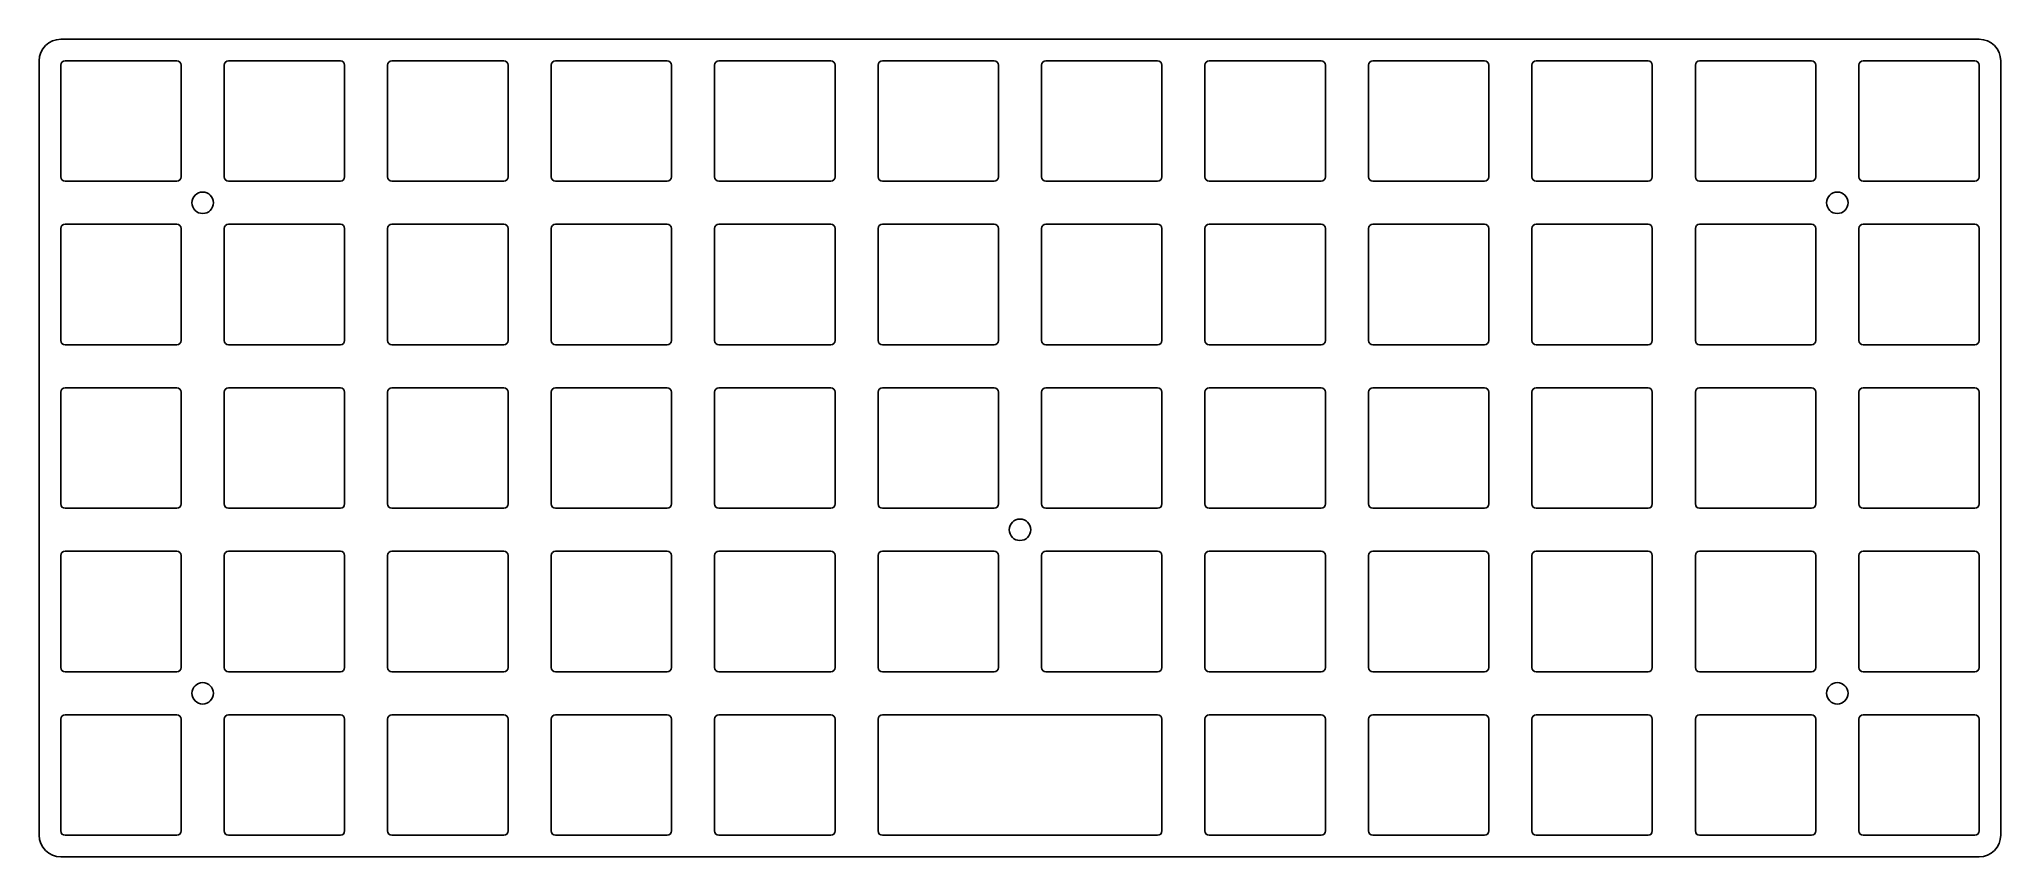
# Model space of a CAD drawing. Extents: x -45 to 183, y -271 to -176.
import ezdxf

# ---------------------------------------------------------------- set-up
doc = ezdxf.new("R2010")
doc.units = 0
doc.header["$MEASUREMENT"] = 0
doc.layers.add('MODELSKETCH_VISIBLE', color=7, linetype='CONTINUOUS')

msp = doc.modelspace()

# ---------------------------------------------------------------- linework, layer by layer
at = {"layer": 'MODELSKETCH_VISIBLE'}
for p, q in [((-42.81, -176.47), (180.19, -176.47)), ((-45.31, -178.97), (-45.31, -268.97)), ((-42.81, -179.47), (-42.81, -192.47)), ((-42.31, -178.97), (-29.31, -178.97)), ((-28.81, -179.47), (-28.81, -192.47)), ((-23.81, -179.47), (-23.81, -192.47)), ((-23.31, -178.97), (-10.31, -178.97)), ((-9.81, -179.47), (-9.81, -192.47)), ((-4.81, -179.47), (-4.81, -192.47)), ((-4.31, -178.97), (8.69, -178.97)), ((9.19, -179.47), (9.19, -192.47)), ((14.19, -179.47), (14.19, -192.47)), ((14.69, -178.97), (27.69, -178.97)), ((28.19, -179.47), (28.19, -192.47)), ((33.19, -179.47), (33.19, -192.47)), ((33.69, -178.97), (46.69, -178.97)), ((47.19, -179.47), (47.19, -192.47)), ((52.19, -179.47), (52.19, -192.47)), ((52.69, -178.97), (65.69, -178.97)), ((66.19, -179.47), (66.19, -192.47)), ((71.19, -179.47), (71.19, -192.47)), ((71.69, -178.97), (84.69, -178.97)), ((85.19, -179.47), (85.19, -192.47)), ((90.19, -179.47), (90.19, -192.47)), ((90.69, -178.97), (103.69, -178.97)), ((104.19, -179.47), (104.19, -192.47)), ((109.19, -179.47), (109.19, -192.47)), ((109.69, -178.97), (122.69, -178.97)), ((123.19, -179.47), (123.19, -192.47)), ((128.19, -179.47), (128.19, -192.47)), ((128.69, -178.97), (141.69, -178.97)), ((142.19, -179.47), (142.19, -192.47)), ((147.19, -179.47), (147.19, -192.47)), ((147.69, -178.97), (160.69, -178.97)), ((161.19, -179.47), (161.19, -192.47)), ((166.19, -179.47), (166.19, -192.47)), ((166.69, -178.97), (179.69, -178.97)), ((180.19, -179.47), (180.19, -192.47)), ((182.69, -178.97), (182.69, -268.97)), ((-42.31, -192.97), (-29.31, -192.97)), ((-23.31, -192.97), (-10.31, -192.97)), ((-4.31, -192.97), (8.69, -192.97)), ((14.69, -192.97), (27.69, -192.97)), ((33.69, -192.97), (46.69, -192.97)), ((52.69, -192.97), (65.69, -192.97)), ((71.69, -192.97), (84.69, -192.97)), ((90.69, -192.97), (103.69, -192.97)), ((109.69, -192.97), (122.69, -192.97)), ((128.69, -192.97), (141.69, -192.97)), ((147.69, -192.97), (160.69, -192.97)), ((166.69, -192.97), (179.69, -192.97)), ((-42.31, -197.97), (-29.31, -197.97)), ((-23.31, -197.97), (-10.31, -197.97)), ((-4.31, -197.97), (8.69, -197.97)), ((14.69, -197.97), (27.69, -197.97)), ((33.69, -197.97), (46.69, -197.97)), ((52.69, -197.97), (65.69, -197.97)), ((71.69, -197.97), (84.69, -197.97)), ((90.69, -197.97), (103.69, -197.97)), ((109.69, -197.97), (122.69, -197.97)), ((128.69, -197.97), (141.69, -197.97)), ((147.69, -197.97), (160.69, -197.97)), ((166.69, -197.97), (179.69, -197.97)), ((-42.81, -198.47), (-42.81, -211.47)), ((-28.81, -198.47), (-28.81, -211.47)), ((-23.81, -198.47), (-23.81, -211.47)), ((-9.81, -198.47), (-9.81, -211.47)), ((-4.81, -198.47), (-4.81, -211.47)), ((9.19, -198.47), (9.19, -211.47)), ((14.19, -198.47), (14.19, -211.47)), ((28.19, -198.47), (28.19, -211.47)), ((33.19, -198.47), (33.19, -211.47)), ((47.19, -198.47), (47.19, -211.47)), ((52.19, -198.47), (52.19, -211.47)), ((66.19, -198.47), (66.19, -211.47)), ((71.19, -198.47), (71.19, -211.47)), ((85.19, -198.47), (85.19, -211.47)), ((90.19, -198.47), (90.19, -211.47)), ((104.19, -198.47), (104.19, -211.47)), ((109.19, -198.47), (109.19, -211.47)), ((123.19, -198.47), (123.19, -211.47)), ((128.19, -198.47), (128.19, -211.47)), ((142.19, -198.47), (142.19, -211.47)), ((147.19, -198.47), (147.19, -211.47)), ((161.19, -198.47), (161.19, -211.47)), ((166.19, -198.47), (166.19, -211.47)), ((180.19, -198.47), (180.19, -211.47)), ((-42.31, -211.97), (-29.31, -211.97)), ((-23.31, -211.97), (-10.31, -211.97)), ((-4.31, -211.97), (8.69, -211.97)), ((14.69, -211.97), (27.69, -211.97)), ((33.69, -211.97), (46.69, -211.97)), ((52.69, -211.97), (65.69, -211.97)), ((71.69, -211.97), (84.69, -211.97)), ((90.69, -211.97), (103.69, -211.97)), ((109.69, -211.97), (122.69, -211.97)), ((128.69, -211.97), (141.69, -211.97)), ((147.69, -211.97), (160.69, -211.97)), ((166.69, -211.97), (179.69, -211.97)), ((-42.81, -217.47), (-42.81, -230.47)), ((-42.31, -216.97), (-29.31, -216.97)), ((-28.81, -217.47), (-28.81, -230.47)), ((-23.81, -217.47), (-23.81, -230.47)), ((-23.31, -216.97), (-10.31, -216.97)), ((-9.81, -217.47), (-9.81, -230.47)), ((-4.81, -217.47), (-4.81, -230.47)), ((-4.31, -216.97), (8.69, -216.97)), ((9.19, -217.47), (9.19, -230.47)), ((14.19, -217.47), (14.19, -230.47)), ((14.69, -216.97), (27.69, -216.97)), ((28.19, -217.47), (28.19, -230.47)), ((33.19, -217.47), (33.19, -230.47)), ((33.69, -216.97), (46.69, -216.97)), ((47.19, -217.47), (47.19, -230.47)), ((52.19, -217.47), (52.19, -230.47)), ((52.69, -216.97), (65.69, -216.97)), ((66.19, -217.47), (66.19, -230.47)), ((71.19, -217.47), (71.19, -230.47)), ((71.69, -216.97), (84.69, -216.97)), ((85.19, -217.47), (85.19, -230.47)), ((90.19, -217.47), (90.19, -230.47)), ((90.69, -216.97), (103.69, -216.97)), ((104.19, -217.47), (104.19, -230.47)), ((109.19, -217.47), (109.19, -230.47)), ((109.69, -216.97), (122.69, -216.97)), ((123.19, -217.47), (123.19, -230.47)), ((128.19, -217.47), (128.19, -230.47)), ((128.69, -216.97), (141.69, -216.97)), ((142.19, -217.47), (142.19, -230.47)), ((147.19, -217.47), (147.19, -230.47)), ((147.69, -216.97), (160.69, -216.97)), ((161.19, -217.47), (161.19, -230.47)), ((166.19, -217.47), (166.19, -230.47)), ((166.69, -216.97), (179.69, -216.97)), ((180.19, -217.47), (180.19, -230.47)), ((-42.31, -230.97), (-29.31, -230.97)), ((-23.31, -230.97), (-10.31, -230.97)), ((-4.31, -230.97), (8.69, -230.97)), ((14.69, -230.97), (27.69, -230.97)), ((33.69, -230.97), (46.69, -230.97)), ((52.69, -230.97), (65.69, -230.97)), ((71.69, -230.97), (84.69, -230.97)), ((90.69, -230.97), (103.69, -230.97)), ((109.69, -230.97), (122.69, -230.97)), ((128.69, -230.97), (141.69, -230.97)), ((147.69, -230.97), (160.69, -230.97)), ((166.69, -230.97), (179.69, -230.97)), ((-42.81, -236.47), (-42.81, -249.47)), ((-42.31, -235.97), (-29.31, -235.97)), ((-28.81, -236.47), (-28.81, -249.47)), ((-23.81, -236.47), (-23.81, -249.47)), ((-23.31, -235.97), (-10.31, -235.97)), ((-9.81, -236.47), (-9.81, -249.47)), ((-4.81, -236.47), (-4.81, -249.47)), ((-4.31, -235.97), (8.69, -235.97)), ((9.19, -236.47), (9.19, -249.47)), ((14.19, -236.47), (14.19, -249.47)), ((14.69, -235.97), (27.69, -235.97)), ((28.19, -236.47), (28.19, -249.47)), ((33.19, -236.47), (33.19, -249.47)), ((33.69, -235.97), (46.69, -235.97)), ((47.19, -236.47), (47.19, -249.47)), ((52.19, -236.47), (52.19, -249.47)), ((52.69, -235.97), (65.69, -235.97)), ((66.19, -236.47), (66.19, -249.47)), ((71.19, -236.47), (71.19, -249.47)), ((71.69, -235.97), (84.69, -235.97)), ((85.19, -236.47), (85.19, -249.47)), ((90.19, -236.47), (90.19, -249.47)), ((90.69, -235.97), (103.69, -235.97)), ((104.19, -236.47), (104.19, -249.47)), ((109.19, -236.47), (109.19, -249.47)), ((109.69, -235.97), (122.69, -235.97)), ((123.19, -236.47), (123.19, -249.47)), ((128.19, -236.47), (128.19, -249.47)), ((128.69, -235.97), (141.69, -235.97)), ((142.19, -236.47), (142.19, -249.47)), ((147.19, -236.47), (147.19, -249.47)), ((147.69, -235.97), (160.69, -235.97)), ((161.19, -236.47), (161.19, -249.47)), ((166.19, -236.47), (166.19, -249.47)), ((166.69, -235.97), (179.69, -235.97)), ((180.19, -236.47), (180.19, -249.47)), ((-42.31, -249.97), (-29.31, -249.97)), ((-23.31, -249.97), (-10.31, -249.97)), ((-4.31, -249.97), (8.69, -249.97)), ((14.69, -249.97), (27.69, -249.97)), ((33.69, -249.97), (46.69, -249.97)), ((52.69, -249.97), (65.69, -249.97)), ((71.69, -249.97), (84.69, -249.97)), ((90.69, -249.97), (103.69, -249.97)), ((109.69, -249.97), (122.69, -249.97)), ((128.69, -249.97), (141.69, -249.97)), ((147.69, -249.97), (160.69, -249.97)), ((166.69, -249.97), (179.69, -249.97)), ((-42.31, -254.97), (-29.31, -254.97)), ((-23.31, -254.97), (-10.31, -254.97)), ((-4.31, -254.97), (8.69, -254.97)), ((14.69, -254.97), (27.69, -254.97)), ((33.69, -254.97), (46.69, -254.97)), ((52.69, -254.97), (84.69, -254.97)), ((90.69, -254.97), (103.69, -254.97)), ((109.69, -254.97), (122.69, -254.97)), ((128.69, -254.97), (141.69, -254.97)), ((147.69, -254.97), (160.69, -254.97)), ((166.69, -254.97), (179.69, -254.97)), ((-42.81, -255.47), (-42.81, -268.47)), ((-28.81, -255.47), (-28.81, -268.47)), ((-23.81, -255.47), (-23.81, -268.47)), ((-9.81, -255.47), (-9.81, -268.47)), ((-4.81, -255.47), (-4.81, -268.47)), ((9.19, -255.47), (9.19, -268.47)), ((14.19, -255.47), (14.19, -268.47)), ((28.19, -255.47), (28.19, -268.47)), ((33.19, -255.47), (33.19, -268.47)), ((47.19, -255.47), (47.19, -268.47)), ((52.19, -255.47), (52.19, -268.47)), ((85.19, -255.47), (85.19, -268.47)), ((90.19, -255.47), (90.19, -268.47)), ((104.19, -255.47), (104.19, -268.47)), ((109.19, -255.47), (109.19, -268.47)), ((123.19, -255.47), (123.19, -268.47)), ((128.19, -255.47), (128.19, -268.47)), ((142.19, -255.47), (142.19, -268.47)), ((147.19, -255.47), (147.19, -268.47)), ((161.19, -255.47), (161.19, -268.47)), ((166.19, -255.47), (166.19, -268.47)), ((180.19, -255.47), (180.19, -268.47)), ((-42.31, -268.97), (-29.31, -268.97)), ((-23.31, -268.97), (-10.31, -268.97)), ((-4.31, -268.97), (8.69, -268.97)), ((14.69, -268.97), (27.69, -268.97)), ((33.69, -268.97), (46.69, -268.97)), ((84.69, -268.97), (52.69, -268.97)), ((90.69, -268.97), (103.69, -268.97)), ((109.69, -268.97), (122.69, -268.97)), ((128.69, -268.97), (141.69, -268.97)), ((147.69, -268.97), (160.69, -268.97)), ((166.69, -268.97), (179.69, -268.97)), ((-42.81, -271.47), (180.19, -271.47))]:
    msp.add_line(p, q, dxfattribs=at)
for centre in [(-26.31, -195.47), (163.69, -195.47), (68.69, -233.47), (-26.31, -252.47), (163.69, -252.47)]:
    msp.add_circle(centre, 1.25, dxfattribs=at)
for centre, radius, start, end in [((-42.81, -178.97), 2.5, 90, 180), ((180.19, -178.97), 2.5, 0, 90), ((-42.31, -179.47), 0.5, 90, 180), ((-29.31, -179.47), 0.5, 0, 90), ((-23.31, -179.47), 0.5, 90, 180), ((-10.31, -179.47), 0.5, 0, 90), ((-4.31, -179.47), 0.5, 90, 180), ((8.69, -179.47), 0.5, 0, 90), ((14.69, -179.47), 0.5, 90, 180), ((27.69, -179.47), 0.5, 0, 90), ((33.69, -179.47), 0.5, 90, 180), ((46.69, -179.47), 0.5, 0, 90), ((52.69, -179.47), 0.5, 90, 180), ((65.69, -179.47), 0.5, 0, 90), ((71.69, -179.47), 0.5, 90, 180), ((84.69, -179.47), 0.5, 0, 90), ((90.69, -179.47), 0.5, 90, 180), ((103.69, -179.47), 0.5, 0, 90), ((109.69, -179.47), 0.5, 90, 180), ((122.69, -179.47), 0.5, 0, 90), ((128.69, -179.47), 0.5, 90, 180), ((141.69, -179.47), 0.5, 0, 90), ((147.69, -179.47), 0.5, 90, 180), ((160.69, -179.47), 0.5, 0, 90), ((166.69, -179.47), 0.5, 90, 180), ((179.69, -179.47), 0.5, 0, 90), ((-42.31, -192.47), 0.5, 180, 270), ((-29.31, -192.47), 0.5, 270, 0), ((-23.31, -192.47), 0.5, 180, 270), ((-10.31, -192.47), 0.5, 270, 0), ((-4.31, -192.47), 0.5, 180, 270), ((8.69, -192.47), 0.5, 270, 0), ((14.69, -192.47), 0.5, 180, 270), ((27.69, -192.47), 0.5, 270, 0), ((33.69, -192.47), 0.5, 180, 270), ((46.69, -192.47), 0.5, 270, 0), ((52.69, -192.47), 0.5, 180, 270), ((65.69, -192.47), 0.5, 270, 0), ((71.69, -192.47), 0.5, 180, 270), ((84.69, -192.47), 0.5, 270, 0), ((90.69, -192.47), 0.5, 180, 270), ((103.69, -192.47), 0.5, 270, 0), ((109.69, -192.47), 0.5, 180, 270), ((122.69, -192.47), 0.5, 270, 0), ((128.69, -192.47), 0.5, 180, 270), ((141.69, -192.47), 0.5, 270, 0), ((147.69, -192.47), 0.5, 180, 270), ((160.69, -192.47), 0.5, 270, 0), ((166.69, -192.47), 0.5, 180, 270), ((179.69, -192.47), 0.5, 270, 0), ((-42.31, -198.47), 0.5, 90, 180), ((-29.31, -198.47), 0.5, 0, 90), ((-23.31, -198.47), 0.5, 90, 180), ((-10.31, -198.47), 0.5, 0, 90), ((-4.31, -198.47), 0.5, 90, 180), ((8.69, -198.47), 0.5, 0, 90), ((14.69, -198.47), 0.5, 90, 180), ((27.69, -198.47), 0.5, 0, 90), ((33.69, -198.47), 0.5, 90, 180), ((46.69, -198.47), 0.5, 0, 90), ((52.69, -198.47), 0.5, 90, 180), ((65.69, -198.47), 0.5, 0, 90), ((71.69, -198.47), 0.5, 90, 180), ((84.69, -198.47), 0.5, 0, 90), ((90.69, -198.47), 0.5, 90, 180), ((103.69, -198.47), 0.5, 0, 90), ((109.69, -198.47), 0.5, 90, 180), ((122.69, -198.47), 0.5, 0, 90), ((128.69, -198.47), 0.5, 90, 180), ((141.69, -198.47), 0.5, 0, 90), ((147.69, -198.47), 0.5, 90, 180), ((160.69, -198.47), 0.5, 0, 90), ((166.69, -198.47), 0.5, 90, 180), ((179.69, -198.47), 0.5, 0, 90), ((-42.31, -211.47), 0.5, 180, 270), ((-29.31, -211.47), 0.5, 270, 0), ((-23.31, -211.47), 0.5, 180, 270), ((-10.31, -211.47), 0.5, 270, 0), ((-4.31, -211.47), 0.5, 180, 270), ((8.69, -211.47), 0.5, 270, 0), ((14.69, -211.47), 0.5, 180, 270), ((27.69, -211.47), 0.5, 270, 0), ((33.69, -211.47), 0.5, 180, 270), ((46.69, -211.47), 0.5, 270, 0), ((52.69, -211.47), 0.5, 180, 270), ((65.69, -211.47), 0.5, 270, 0), ((71.69, -211.47), 0.5, 180, 270), ((84.69, -211.47), 0.5, 270, 0), ((90.69, -211.47), 0.5, 180, 270), ((103.69, -211.47), 0.5, 270, 0), ((109.69, -211.47), 0.5, 180, 270), ((122.69, -211.47), 0.5, 270, 0), ((128.69, -211.47), 0.5, 180, 270), ((141.69, -211.47), 0.5, 270, 0), ((147.69, -211.47), 0.5, 180, 270), ((160.69, -211.47), 0.5, 270, 0), ((166.69, -211.47), 0.5, 180, 270), ((179.69, -211.47), 0.5, 270, 0), ((-42.31, -217.47), 0.5, 90, 180), ((-29.31, -217.47), 0.5, 0, 90), ((-23.31, -217.47), 0.5, 90, 180), ((-10.31, -217.47), 0.5, 0, 90), ((-4.31, -217.47), 0.5, 90, 180), ((8.69, -217.47), 0.5, 0, 90), ((14.69, -217.47), 0.5, 90, 180), ((27.69, -217.47), 0.5, 0, 90), ((33.69, -217.47), 0.5, 90, 180), ((46.69, -217.47), 0.5, 0, 90), ((52.69, -217.47), 0.5, 90, 180), ((65.69, -217.47), 0.5, 0, 90), ((71.69, -217.47), 0.5, 90, 180), ((84.69, -217.47), 0.5, 0, 90), ((90.69, -217.47), 0.5, 90, 180), ((103.69, -217.47), 0.5, 0, 90), ((109.69, -217.47), 0.5, 90, 180), ((122.69, -217.47), 0.5, 0, 90), ((128.69, -217.47), 0.5, 90, 180), ((141.69, -217.47), 0.5, 0, 90), ((147.69, -217.47), 0.5, 90, 180), ((160.69, -217.47), 0.5, 0, 90), ((166.69, -217.47), 0.5, 90, 180), ((179.69, -217.47), 0.5, 0, 90), ((-42.31, -230.47), 0.5, 180, 270), ((-29.31, -230.47), 0.5, 270, 0), ((-23.31, -230.47), 0.5, 180, 270), ((-10.31, -230.47), 0.5, 270, 0), ((-4.31, -230.47), 0.5, 180, 270), ((8.69, -230.47), 0.5, 270, 0), ((14.69, -230.47), 0.5, 180, 270), ((27.69, -230.47), 0.5, 270, 0), ((33.69, -230.47), 0.5, 180, 270), ((46.69, -230.47), 0.5, 270, 0), ((52.69, -230.47), 0.5, 180, 270), ((65.69, -230.47), 0.5, 270, 0), ((71.69, -230.47), 0.5, 180, 270), ((84.69, -230.47), 0.5, 270, 0), ((90.69, -230.47), 0.5, 180, 270), ((103.69, -230.47), 0.5, 270, 0), ((109.69, -230.47), 0.5, 180, 270), ((122.69, -230.47), 0.5, 270, 0), ((128.69, -230.47), 0.5, 180, 270), ((141.69, -230.47), 0.5, 270, 0), ((147.69, -230.47), 0.5, 180, 270), ((160.69, -230.47), 0.5, 270, 0), ((166.69, -230.47), 0.5, 180, 270), ((179.69, -230.47), 0.5, 270, 0), ((-42.31, -236.47), 0.5, 90, 180), ((-29.31, -236.47), 0.5, 0, 90), ((-23.31, -236.47), 0.5, 90, 180), ((-10.31, -236.47), 0.5, 0, 90), ((-4.31, -236.47), 0.5, 90, 180), ((8.69, -236.47), 0.5, 0, 90), ((14.69, -236.47), 0.5, 90, 180), ((27.69, -236.47), 0.5, 0, 90), ((33.69, -236.47), 0.5, 90, 180), ((46.69, -236.47), 0.5, 0, 90), ((52.69, -236.47), 0.5, 90, 180), ((65.69, -236.47), 0.5, 0, 90), ((71.69, -236.47), 0.5, 90, 180), ((84.69, -236.47), 0.5, 0, 90), ((90.69, -236.47), 0.5, 90, 180), ((103.69, -236.47), 0.5, 0, 90), ((109.69, -236.47), 0.5, 90, 180), ((122.69, -236.47), 0.5, 0, 90), ((128.69, -236.47), 0.5, 90, 180), ((141.69, -236.47), 0.5, 0, 90), ((147.69, -236.47), 0.5, 90, 180), ((160.69, -236.47), 0.5, 0, 90), ((166.69, -236.47), 0.5, 90, 180), ((179.69, -236.47), 0.5, 0, 90), ((-42.31, -249.47), 0.5, 180, 270), ((-29.31, -249.47), 0.5, 270, 0), ((-23.31, -249.47), 0.5, 180, 270), ((-10.31, -249.47), 0.5, 270, 0), ((-4.31, -249.47), 0.5, 180, 270), ((8.69, -249.47), 0.5, 270, 0), ((14.69, -249.47), 0.5, 180, 270), ((27.69, -249.47), 0.5, 270, 0), ((33.69, -249.47), 0.5, 180, 270), ((46.69, -249.47), 0.5, 270, 0), ((52.69, -249.47), 0.5, 180, 270), ((65.69, -249.47), 0.5, 270, 0), ((71.69, -249.47), 0.5, 180, 270), ((84.69, -249.47), 0.5, 270, 0), ((90.69, -249.47), 0.5, 180, 270), ((103.69, -249.47), 0.5, 270, 0), ((109.69, -249.47), 0.5, 180, 270), ((122.69, -249.47), 0.5, 270, 0), ((128.69, -249.47), 0.5, 180, 270), ((141.69, -249.47), 0.5, 270, 0), ((147.69, -249.47), 0.5, 180, 270), ((160.69, -249.47), 0.5, 270, 0), ((166.69, -249.47), 0.5, 180, 270), ((179.69, -249.47), 0.5, 270, 0), ((-42.31, -255.47), 0.5, 90, 180), ((-29.31, -255.47), 0.5, 0, 90), ((-23.31, -255.47), 0.5, 90, 180), ((-10.31, -255.47), 0.5, 0, 90), ((-4.31, -255.47), 0.5, 90, 180), ((8.69, -255.47), 0.5, 0, 90), ((14.69, -255.47), 0.5, 90, 180), ((27.69, -255.47), 0.5, 0, 90), ((33.69, -255.47), 0.5, 90, 180), ((46.69, -255.47), 0.5, 0, 90), ((52.69, -255.47), 0.5, 90, 180), ((84.69, -255.47), 0.5, 0, 90), ((90.69, -255.47), 0.5, 90, 180), ((103.69, -255.47), 0.5, 0, 90), ((109.69, -255.47), 0.5, 90, 180), ((122.69, -255.47), 0.5, 0, 90), ((128.69, -255.47), 0.5, 90, 180), ((141.69, -255.47), 0.5, 0, 90), ((147.69, -255.47), 0.5, 90, 180), ((160.69, -255.47), 0.5, 0, 90), ((166.69, -255.47), 0.5, 90, 180), ((179.69, -255.47), 0.5, 0, 90), ((-42.81, -268.97), 2.5, 180, 270), ((-42.31, -268.47), 0.5, 180, 270), ((-29.31, -268.47), 0.5, 270, 0), ((-23.31, -268.47), 0.5, 180, 270), ((-10.31, -268.47), 0.5, 270, 0), ((-4.31, -268.47), 0.5, 180, 270), ((8.69, -268.47), 0.5, 270, 0), ((14.69, -268.47), 0.5, 180, 270), ((27.69, -268.47), 0.5, 270, 0), ((33.69, -268.47), 0.5, 180, 270), ((46.69, -268.47), 0.5, 270, 0), ((52.69, -268.47), 0.5, 180, 270), ((84.69, -268.47), 0.5, 270, 0), ((90.69, -268.47), 0.5, 180, 270), ((103.69, -268.47), 0.5, 270, 0), ((109.69, -268.47), 0.5, 180, 270), ((122.69, -268.47), 0.5, 270, 0), ((128.69, -268.47), 0.5, 180, 270), ((141.69, -268.47), 0.5, 270, 0), ((147.69, -268.47), 0.5, 180, 270), ((160.69, -268.47), 0.5, 270, 0), ((166.69, -268.47), 0.5, 180, 270), ((179.69, -268.47), 0.5, 270, 0), ((180.19, -268.97), 2.5, 270, 0)]:
    msp.add_arc(centre, radius, start, end, dxfattribs=at)

doc.saveas('drawing.dxf')
